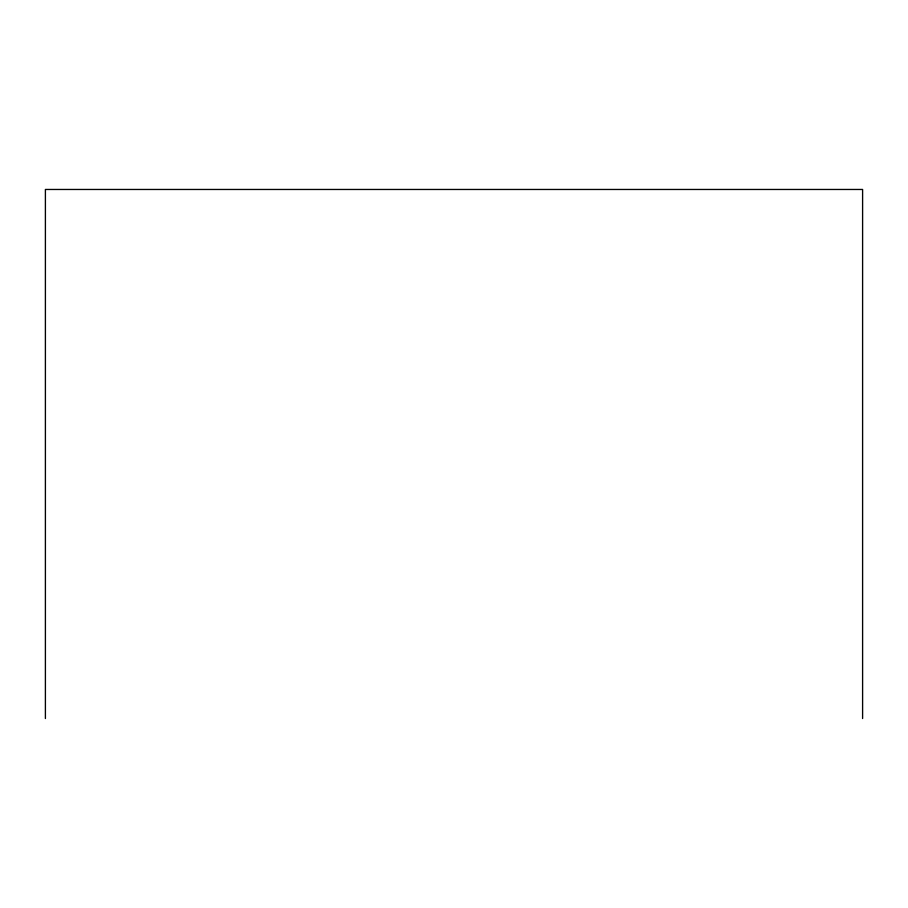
<?xml version="1.0" encoding="UTF-8"?>
<svg xmlns="http://www.w3.org/2000/svg" width="908" height="908" viewBox="0 0 908 908"><rect width="100%" height="100%" fill="white"/><g stroke="black" fill="none" stroke-linecap="round" stroke-linejoin="round"><path stroke-width="1.36" d="M862.6 718.534L862.6 189.466L45.4 189.466L45.4 718.534"/></g></svg>
